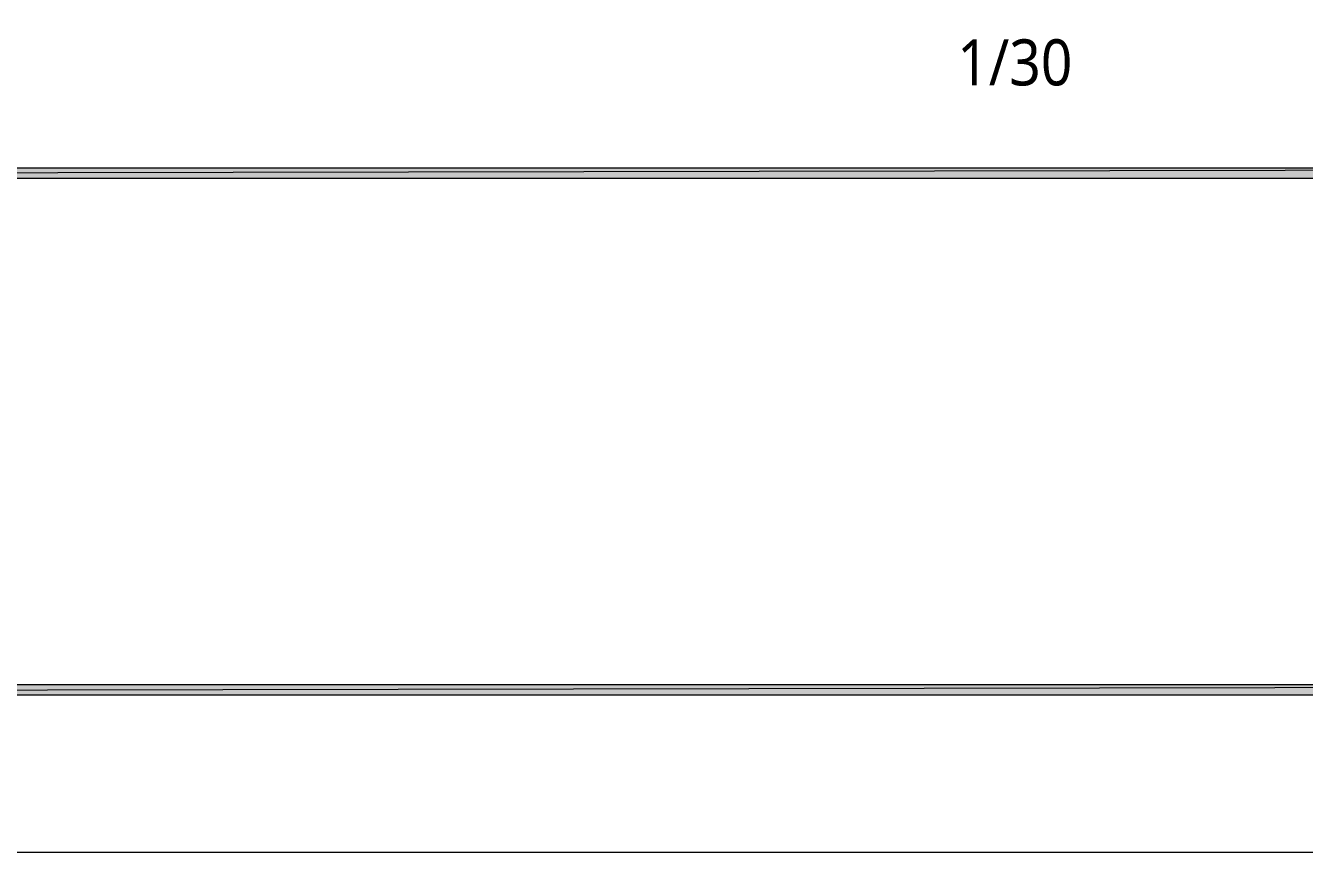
# Model space of a CAD drawing. Header units: millimetres. Extents: x 0 to 420, y 0 to 297.
# Drawn here: x 214.3 to 300.9, y 0 to 55.9 of the extents above; entities that cross this region are included whole.
import ezdxf
from ezdxf.enums import TextEntityAlignment as Align

# ---------------------------------------------------------------- set-up
doc = ezdxf.new("R2010")
doc.units = ezdxf.units.MM
doc.styles.add('kst32b', font='NotoSansJP-Variable.ttf')

msp = doc.modelspace()

# ---------------------------------------------------------------- hatches: boundary and pattern name
h = msp.add_hatch(color=7)
h.paths.add_polyline_path([(393.827, 11.345), (394.525, 10.647), (393.827, 45.635), (393.827, 11.345)])
h.paths.add_polyline_path([(394.525, 10.647), (393.827, 45.635), (394.525, 46.334), (394.525, 10.647)])
h.paths.add_polyline_path([(393.827, 45.635), (394.525, 46.334), (26.522, 45.635), (393.827, 45.635)])
h.paths.add_polyline_path([(394.525, 46.334), (26.522, 45.635), (25.823, 46.334), (394.525, 46.334)])
h.paths.add_polyline_path([(26.522, 45.635), (25.823, 46.334), (26.522, 11.345), (26.522, 45.635)])
h.paths.add_polyline_path([(25.823, 46.334), (26.522, 11.345), (25.823, 10.647), (25.823, 46.334)])
h.paths.add_polyline_path([(26.522, 11.345), (25.823, 10.647), (393.827, 11.345), (26.522, 11.345)])
h.paths.add_polyline_path([(25.823, 10.647), (393.827, 11.345), (394.525, 10.647), (25.823, 10.647)])

# ---------------------------------------------------------------- linework, layer by layer
at = {"lineweight": 13}
msp.add_lwpolyline([(0.191, 0), (0.191, 296.968), (420.158, 296.968), (420.158, 0)], close=True, dxfattribs=at)
at = {"lineweight": 0}
for points in [[(394.525, 46.334), (26.522, 45.635), (25.823, 46.334)], [(393.827, 45.635), (394.525, 46.334), (26.522, 45.635)], [(26.522, 11.345), (25.823, 10.647), (393.827, 11.345)], [(25.823, 10.647), (393.827, 11.345), (394.525, 10.647)]]:
    msp.add_lwpolyline(points, close=True, dxfattribs=at)

# ---------------------------------------------------------------- texts
at = {"style": 'kst32b'}
msp.add_text('1/30', height=3.1187, dxfattribs=at).set_placement((277.368, 51.901), (285.165, 51.901), align=Align.FIT)

doc.saveas('drawing.dxf')
